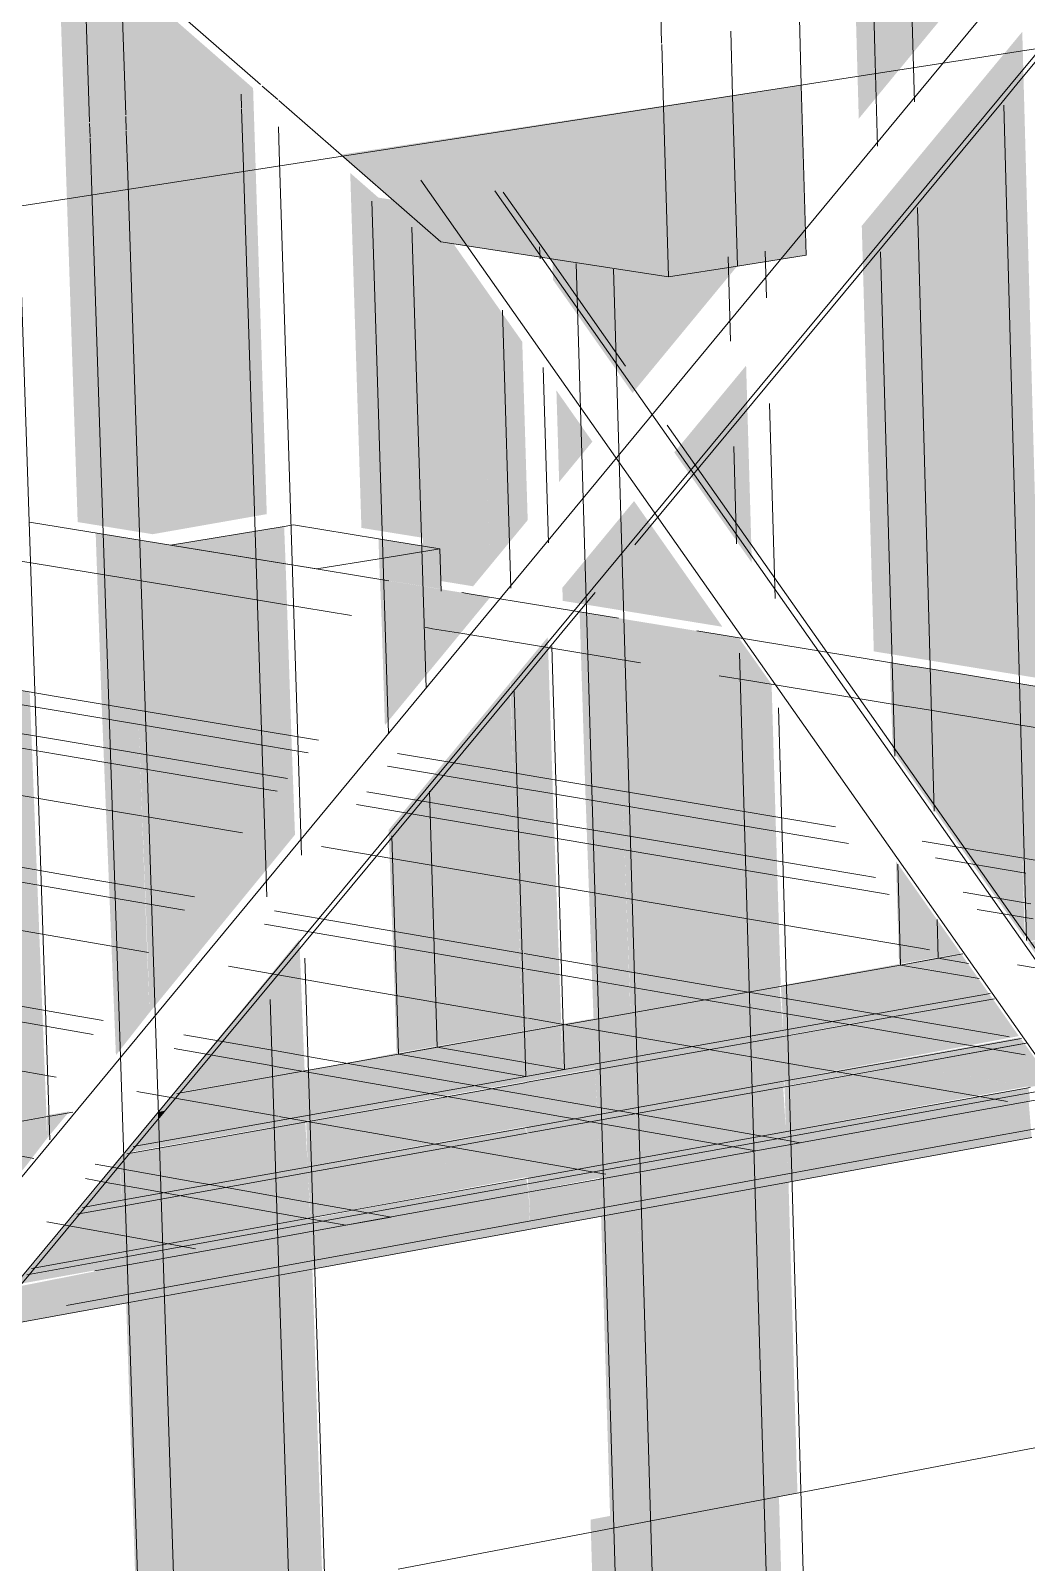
# Model space of a CAD drawing. Header units: inches. Extents: x -8026 to -8021, y -2777 to 2751.
# Drawn here: x -8023.25276 to -8023.22162, y -862.93066 to -862.88276 of the extents above; entities that cross this region are included whole.
import ezdxf

# ---------------------------------------------------------------- set-up
doc = ezdxf.new("R2010")
doc.units = ezdxf.units.IN
doc.header["$MEASUREMENT"] = 0
for name, color, linetype, lineweight in [('A-GLAZ-CWMG', 51, 'Continuous', 9), ('I-WALL', 2, 'Continuous', 13), ('S-BEAM', 12, 'Continuous', 9), ('S-COLS', 52, 'Continuous', 9)]:
    doc.layers.add(name, color=color, linetype=linetype, lineweight=lineweight)
for name, color, linetype, lineweight, transparency in [('A-GLAZ-CWMG-1', 13, 'Continuous', 9, 0.4), ('A-GLAZ-CWMG-2', 25, 'Continuous', 9, 0.4), ('I-WALL-1', 2, 'Continuous', 13, 0.4)]:
    doc.layers.add(name, color=color, linetype=linetype, lineweight=lineweight, transparency=transparency)

msp = doc.modelspace()

# ---------------------------------------------------------------- hatches: boundary and pattern name
at = {"layer": 'A-GLAZ-CWMG-1'}
h = msp.add_hatch(color=256, dxfattribs=at)
h.paths.add_polyline_path([(-8023.220738, -862.91247), (-8023.220445, -862.912375), (-8023.220496, -862.911054), (-8023.221575, -862.911279), (-8023.220775, -862.912418)], flags=0)
h.paths.add_polyline_path([(-8023.22314, -862.912369), (-8023.223672, -862.911612), (-8023.225514, -862.911965), (-8023.224285, -862.912174)], flags=0)
h.paths.add_polyline_path([(-8023.219825, -862.91231), (-8023.213915, -862.911257), (-8023.213952, -862.909936), (-8023.214075, -862.909916), (-8023.219862, -862.910942), (-8023.21983, -862.912144)], flags=0)
h = msp.add_hatch(color=256, dxfattribs=at)
h.paths.add_polyline_path([(-8023.22189, -862.91415), (-8023.222689, -862.913012), (-8023.225514, -862.913528), (-8023.224386, -862.913722)], flags=0)
h.paths.add_polyline_path([(-8023.219786, -862.913824), (-8023.219821, -862.912505), (-8023.220615, -862.912645), (-8023.219941, -862.913604)], flags=0)
h.paths.add_polyline_path([(-8023.213867, -862.912828), (-8023.21019, -862.912115), (-8023.210231, -862.9108), (-8023.213903, -862.91149), (-8023.213867, -862.912813)], flags=0)
h = msp.add_hatch(color=256, dxfattribs=at)
h.paths.add_polyline_path([(-8023.236124, -862.915214), (-8023.235115, -862.915035), (-8023.235155, -862.913652), (-8023.236166, -862.913829), (-8023.236128, -862.9151)], flags=0)
h.paths.add_polyline_path([(-8023.229229, -862.913996), (-8023.222812, -862.912837), (-8023.22314, -862.912369), (-8023.225616, -862.911952), (-8023.2293, -862.912622), (-8023.229243, -862.913536)], flags=0)
h = msp.add_hatch(color=256, dxfattribs=at)
h.paths.add_polyline_path([(-8023.237338, -862.915428), (-8023.236124, -862.915214), (-8023.236183, -862.913832), (-8023.241265, -862.914742), (-8023.23923, -862.915098)], flags=0)
h.paths.add_polyline_path([(-8023.235115, -862.915035), (-8023.229229, -862.913996), (-8023.229339, -862.912606), (-8023.235155, -862.913652), (-8023.23514, -862.914211)], flags=0)
h = msp.add_hatch(color=256, dxfattribs=at)
h.paths.add_polyline_path([(-8023.237255, -862.917041), (-8023.235036, -862.916645), (-8023.235109, -862.915234), (-8023.24118, -862.916351), (-8023.237289, -862.917036)], flags=0)
h.paths.add_polyline_path([(-8023.229185, -862.915579), (-8023.221853, -862.914202), (-8023.22189, -862.91415), (-8023.225559, -862.91352), (-8023.229223, -862.914236), (-8023.229188, -862.915496)], flags=0)
for points in [[(-8023.235036, -862.916645), (-8023.229185, -862.915579), (-8023.229224, -862.914193), (-8023.235109, -862.915234), (-8023.235044, -862.916422)], [(-8023.249906, -862.919319), (-8023.244097, -862.918259), (-8023.24417, -862.916862), (-8023.249902, -862.917923), (-8023.249987, -862.918026), (-8023.249922, -862.91886)]]:
    msp.add_hatch(color=256, dxfattribs=at).paths.add_polyline_path(points, flags=0)
h = msp.add_hatch(color=256, dxfattribs=at)
h.paths.add_polyline_path([(-8023.252239, -862.917391), (-8023.251547, -862.916555), (-8023.252263, -862.91668)], flags=0)
h.paths.add_polyline_path([(-8023.244147, -862.916657), (-8023.237338, -862.915428), (-8023.241315, -862.914733), (-8023.24419, -862.91531), (-8023.244154, -862.916414)], flags=0)
h = msp.add_hatch(color=256, dxfattribs=at)
h.paths.add_polyline_path([(-8023.253423, -862.918321), (-8023.252874, -862.918224), (-8023.252239, -862.917391), (-8023.252281, -862.916683), (-8023.257399, -862.917608), (-8023.254589, -862.918112)], flags=0)
h.paths.add_polyline_path([(-8023.249659, -862.91763), (-8023.244147, -862.916657), (-8023.244191, -862.915264), (-8023.248298, -862.915992), (-8023.248901, -862.916716)], flags=0)
h = msp.add_hatch(color=256, dxfattribs=at)
h.paths.add_polyline_path([(-8023.25417, -862.91979), (-8023.253069, -862.918461), (-8023.257289, -862.919227), (-8023.254592, -862.919714)], flags=0)
h.paths.add_polyline_path([(-8023.251197, -862.919549), (-8023.249906, -862.919319), (-8023.249987, -862.918026), (-8023.250534, -862.918751)], flags=0)
h.paths.add_polyline_path([(-8023.244097, -862.918259), (-8023.237304, -862.917033), (-8023.24123, -862.916342), (-8023.24414, -862.916867), (-8023.244108, -862.917928)], flags=0)
at = {"layer": 'A-GLAZ-CWMG-2'}
h = msp.add_hatch(color=256, dxfattribs=at)
h.paths.add_polyline_path([(-8023.222397, -862.902821), (-8023.222907, -862.8842), (-8023.226766, -862.888864), (-8023.22639, -862.902172), (-8023.222556, -862.902795)], flags=0)
h.paths.add_polyline_path([(-8023.22686, -862.885515), (-8023.223971, -862.882012), (-8023.226946, -862.882466)], flags=0)
h.paths.add_polyline_path([(-8023.227433, -862.865218), (-8023.223443, -862.864666), (-8023.223522, -862.861789), (-8023.227528, -862.861878), (-8023.227489, -862.863235)], flags=0)
h.paths.add_polyline_path([(-8023.227554, -862.86096), (-8023.223549, -862.860811), (-8023.223715, -862.854755), (-8023.227714, -862.855275), (-8023.227685, -862.856312)], flags=0)
h = msp.add_hatch(color=256, dxfattribs=at)
h.paths.add_polyline_path([(-8023.221197, -862.903015), (-8023.221747, -862.882798), (-8023.222907, -862.8842), (-8023.222397, -862.902821), (-8023.221298, -862.902999)], flags=0)
h.paths.add_polyline_path([(-8023.223443, -862.864666), (-8023.222244, -862.8645), (-8023.222318, -862.861763), (-8023.223522, -862.861789), (-8023.223482, -862.863235)], flags=0)
h.paths.add_polyline_path([(-8023.223549, -862.860811), (-8023.222345, -862.860766), (-8023.222556, -862.854604), (-8023.223715, -862.854755), (-8023.223672, -862.856312)], flags=0)
h = msp.add_hatch(color=256, dxfattribs=at)
h.paths.add_polyline_path([(-8023.229114, -862.936967), (-8023.229368, -862.928206), (-8023.234096, -862.929103), (-8023.233888, -862.936058), (-8023.229175, -862.936956)], flags=0)
h.paths.add_polyline_path([(-8023.231127, -862.901402), (-8023.233887, -862.897471), (-8023.235005, -862.898821), (-8023.234946, -862.900782), (-8023.233464, -862.901023)], flags=0)
h.paths.add_polyline_path([(-8023.230204, -862.899401), (-8023.230383, -862.893235), (-8023.232629, -862.89595), (-8023.231459, -862.897615)], flags=0)
h.paths.add_polyline_path([(-8023.233935, -862.894092), (-8023.23048, -862.889903), (-8023.230522, -862.888432), (-8023.234683, -862.889085), (-8023.2353, -862.888991), (-8023.235201, -862.892292)], flags=0)
h.paths.add_polyline_path([(-8023.235978, -862.8664), (-8023.231181, -862.865736), (-8023.23129, -862.861961), (-8023.236108, -862.862067), (-8023.236016, -862.865118)], flags=0)
h.paths.add_polyline_path([(-8023.236131, -862.861278), (-8023.231315, -862.861099), (-8023.23147, -862.855764), (-8023.236278, -862.85639)], flags=0)
h = msp.add_hatch(color=256, dxfattribs=at)
h.paths.add_polyline_path([(-8023.233888, -862.936058), (-8023.234096, -862.929103), (-8023.235249, -862.929322), (-8023.235052, -862.935837), (-8023.234723, -862.935899)], flags=0)
h.paths.add_polyline_path([(-8023.234946, -862.900782), (-8023.235005, -862.898821), (-8023.23613, -862.900181), (-8023.236117, -862.900592)], flags=0)
h.paths.add_polyline_path([(-8023.23623, -862.896874), (-8023.235191, -862.895614), (-8023.236316, -862.894011), (-8023.236266, -862.895663)], flags=0)
h.paths.add_polyline_path([(-8023.235201, -862.892292), (-8023.2353, -862.888991), (-8023.236474, -862.888811), (-8023.236421, -862.890556), (-8023.235892, -862.891308)], flags=0)
h.paths.add_polyline_path([(-8023.237147, -862.866561), (-8023.235978, -862.8664), (-8023.236108, -862.862067), (-8023.237282, -862.862093), (-8023.23719, -862.865118)], flags=0)
h.paths.add_polyline_path([(-8023.237305, -862.861321), (-8023.236131, -862.861278), (-8023.236278, -862.85639), (-8023.23745, -862.856542)], flags=0)
h = msp.add_hatch(color=256, dxfattribs=at)
h.paths.add_polyline_path([(-8023.238921, -862.900136), (-8023.238398, -862.899503), (-8023.23867, -862.890659), (-8023.240388, -862.888212), (-8023.241882, -862.887983), (-8023.242764, -862.887212), (-8023.242414, -862.898311), (-8023.240495, -862.89862), (-8023.240456, -862.899887)], flags=0)
h.paths.add_polyline_path([(-8023.239479, -862.864301), (-8023.239545, -862.862144), (-8023.240854, -862.862172), (-8023.239692, -862.863972)], flags=0)
h.paths.add_polyline_path([(-8023.241308, -862.86147), (-8023.239568, -862.861405), (-8023.239708, -862.856836), (-8023.243706, -862.857356), (-8023.243692, -862.857777), (-8023.243211, -862.858522)], flags=0)
h = msp.add_hatch(color=256, dxfattribs=at)
h.paths.add_polyline_path([(-8023.238398, -862.899503), (-8023.237214, -862.898068), (-8023.237384, -862.89249), (-8023.23867, -862.890659), (-8023.238409, -862.89914)], flags=0)
h.paths.add_polyline_path([(-8023.237489, -862.889036), (-8023.237501, -862.888654), (-8023.237789, -862.888609), (-8023.237696, -862.888741)], flags=0)
h.paths.add_polyline_path([(-8023.238181, -862.866311), (-8023.23831, -862.862116), (-8023.239545, -862.862144), (-8023.239479, -862.864301), (-8023.23831, -862.866111)], flags=0)
h.paths.add_polyline_path([(-8023.239568, -862.861405), (-8023.238332, -862.861359), (-8023.238475, -862.856675), (-8023.239708, -862.856836), (-8023.239692, -862.857374)], flags=0)
for points in [[(-8023.251684, -862.886239), (-8023.25055, -862.886066), (-8023.250743, -862.880244), (-8023.251918, -862.879218), (-8023.251729, -862.884895)], [(-8023.25055, -862.886066), (-8023.245777, -862.885338), (-8023.245802, -862.88456), (-8023.250743, -862.880244), (-8023.250596, -862.88468)], [(-8023.239927, -862.900224), (-8023.239966, -862.898962), (-8023.241881, -862.898652), (-8023.241837, -862.899915), (-8023.240365, -862.900153)], [(-8023.23644, -862.906175), (-8023.236587, -862.901727), (-8023.237755, -862.90314), (-8023.237669, -862.905969), (-8023.236544, -862.906157)], [(-8023.221747, -862.908632), (-8023.221904, -862.903167), (-8023.225886, -862.902517), (-8023.2258, -862.905279), (-8023.223669, -862.908311), (-8023.222055, -862.908581)], [(-8023.253509, -862.916899), (-8023.252263, -862.91668), (-8023.252788, -862.90344), (-8023.254054, -862.903228), (-8023.253529, -862.916332)], [(-8023.220552, -862.908832), (-8023.220707, -862.903362), (-8023.221904, -862.903167), (-8023.221747, -862.908632), (-8023.220592, -862.908826)], [(-8023.250092, -862.914799), (-8023.249042, -862.913465), (-8023.249399, -862.904007), (-8023.250538, -862.903816), (-8023.250094, -862.914746)], [(-8023.241315, -862.914733), (-8023.23738, -862.914042), (-8023.237669, -862.905969), (-8023.239806, -862.905612), (-8023.241564, -862.907756), (-8023.24137, -862.912922)], [(-8023.23738, -862.914042), (-8023.236165, -862.913824), (-8023.23644, -862.906175), (-8023.237669, -862.905969), (-8023.237392, -862.913612)], [(-8023.235155, -862.913652), (-8023.234002, -862.91345), (-8023.234251, -862.906541), (-8023.235418, -862.906346), (-8023.235158, -862.913557)], [(-8023.234002, -862.91345), (-8023.229301, -862.9126), (-8023.229463, -862.907342), (-8023.234251, -862.906541), (-8023.234025, -862.912663)], [(-8023.221597, -862.911247), (-8023.22048, -862.911051), (-8023.220595, -862.908825), (-8023.221747, -862.908632), (-8023.221626, -862.911207)], [(-8023.235109, -862.915234), (-8023.229224, -862.914193), (-8023.229229, -862.913996), (-8023.235115, -862.915035), (-8023.235113, -862.915101)], [(-8023.235029, -862.916833), (-8023.22918, -862.915766), (-8023.229224, -862.915586), (-8023.235036, -862.916645)], [(-8023.234986, -862.918236), (-8023.22914, -862.917163), (-8023.229224, -862.915774), (-8023.235029, -862.916833), (-8023.234992, -862.91803)], [(-8023.249856, -862.917867), (-8023.24414, -862.916857), (-8023.244147, -862.916657), (-8023.249659, -862.91763), (-8023.249812, -862.917815)], [(-8023.249844, -862.918095), (-8023.248758, -862.916787), (-8023.248765, -862.916574), (-8023.24985, -862.917885)], [(-8023.248758, -862.916787), (-8023.24855, -862.916536), (-8023.248765, -862.916574)], [(-8023.234974, -862.918668), (-8023.229097, -862.91761), (-8023.22914, -862.917163), (-8023.234986, -862.918236), (-8023.234975, -862.918635)], [(-8023.234919, -862.919836), (-8023.229058, -862.918765), (-8023.229097, -862.91761), (-8023.23496, -862.918675), (-8023.234927, -862.919578)], [(-8023.2499, -862.919509), (-8023.244091, -862.918448), (-8023.244097, -862.918259), (-8023.249906, -862.919319)], [(-8023.249855, -862.920927), (-8023.244009, -862.919879), (-8023.244091, -862.918448), (-8023.2499, -862.919509), (-8023.249869, -862.920442)], [(-8023.24984, -862.921365), (-8023.243995, -862.920315), (-8023.244009, -862.919879), (-8023.249855, -862.920927)], [(-8023.249772, -862.922548), (-8023.243948, -862.921485), (-8023.243992, -862.920316), (-8023.249818, -862.921375), (-8023.249781, -862.922287)]]:
    msp.add_hatch(color=256, dxfattribs=at).paths.add_polyline_path(points, flags=0)
h = msp.add_hatch(color=256, dxfattribs=at)
h.paths.add_polyline_path([(-8023.247796, -862.93341), (-8023.247852, -862.931714), (-8023.249031, -862.931938), (-8023.248943, -862.933192), (-8023.248743, -862.93323)], flags=0)
h.paths.add_polyline_path([(-8023.248943, -862.898508), (-8023.245374, -862.89788), (-8023.245777, -862.885338), (-8023.25055, -862.886066), (-8023.250145, -862.898313), (-8023.249227, -862.898462)], flags=0)
h = msp.add_hatch(color=256, dxfattribs=at)
h.paths.add_polyline_path([(-8023.24899, -862.933183), (-8023.249031, -862.931938), (-8023.250153, -862.932151), (-8023.250126, -862.932967)], flags=0)
h.paths.add_polyline_path([(-8023.250145, -862.898313), (-8023.25055, -862.886066), (-8023.251684, -862.886239), (-8023.251288, -862.898128), (-8023.250523, -862.898252)], flags=0)
h = msp.add_hatch(color=256, dxfattribs=at)
h.paths.add_polyline_path([(-8023.235383, -862.900669), (-8023.234262, -862.899318), (-8023.234268, -862.899101), (-8023.235389, -862.900452)], flags=0)
h.paths.add_polyline_path([(-8023.234443, -862.893181), (-8023.234455, -862.892823), (-8023.23567, -862.891096), (-8023.235658, -862.891454), (-8023.235383, -862.891845)], flags=0)
h = msp.add_hatch(color=256, dxfattribs=at)
h.paths.add_polyline_path([(-8023.234262, -862.899318), (-8023.234052, -862.899065), (-8023.234268, -862.899101)], flags=0)
h.paths.add_polyline_path([(-8023.234443, -862.893181), (-8023.234227, -862.893147), (-8023.234455, -862.892823)], flags=0)
h = msp.add_hatch(color=256, dxfattribs=at)
h.paths.add_polyline_path([(-8023.249446, -862.932432), (-8023.248331, -862.932219), (-8023.248654, -862.922344), (-8023.249772, -862.922548), (-8023.249497, -862.930882)], flags=0)
h.paths.add_polyline_path([(-8023.249399, -862.904007), (-8023.249584, -862.898654), (-8023.250725, -862.898468), (-8023.250538, -862.903816)], flags=0)
h = msp.add_hatch(color=256, dxfattribs=at)
h.paths.add_polyline_path([(-8023.243675, -862.934307), (-8023.243772, -862.931266), (-8023.247309, -862.931935), (-8023.247254, -862.933625), (-8023.246093, -862.933846)], flags=0)
h.paths.add_polyline_path([(-8023.244785, -862.899437), (-8023.244831, -862.898268), (-8023.248386, -862.89885), (-8023.246081, -862.899226)], flags=0)
h = msp.add_hatch(color=256, dxfattribs=at)
h.paths.add_polyline_path([(-8023.248331, -862.932219), (-8023.243635, -862.931324), (-8023.243948, -862.921485), (-8023.248654, -862.922344), (-8023.248375, -862.930881)], flags=0)
h.paths.add_polyline_path([(-8023.244604, -862.904809), (-8023.244785, -862.899437), (-8023.249584, -862.898654), (-8023.249399, -862.904007), (-8023.245068, -862.904731)], flags=0)
h = msp.add_hatch(color=256, dxfattribs=at)
h.paths.add_polyline_path([(-8023.237669, -862.905969), (-8023.237769, -862.903156), (-8023.239806, -862.905612)], flags=0)
h.paths.add_polyline_path([(-8023.24168, -862.904481), (-8023.238386, -862.90048), (-8023.241832, -862.899918), (-8023.241782, -862.901201)], flags=0)
h = msp.add_hatch(color=256, dxfattribs=at)
h.paths.add_polyline_path([(-8023.234626, -862.929607), (-8023.233481, -862.929389), (-8023.23377, -862.919626), (-8023.234919, -862.919836), (-8023.23473, -862.926156)], flags=0)
h.paths.add_polyline_path([(-8023.234251, -862.906541), (-8023.234421, -862.901126), (-8023.23559, -862.900936), (-8023.235418, -862.906346)], flags=0)
h = msp.add_hatch(color=256, dxfattribs=at)
h.paths.add_polyline_path([(-8023.233481, -862.929389), (-8023.228778, -862.928492), (-8023.229058, -862.918765), (-8023.23377, -862.919626), (-8023.233583, -862.925941)], flags=0)
h.paths.add_polyline_path([(-8023.229463, -862.907342), (-8023.229586, -862.903201), (-8023.230612, -862.901747), (-8023.234421, -862.901126), (-8023.234251, -862.906541), (-8023.233132, -862.906728)], flags=0)
h = msp.add_hatch(color=256, dxfattribs=at)
h.paths.add_polyline_path([(-8023.248291, -862.915984), (-8023.244191, -862.915264), (-8023.244355, -862.911179), (-8023.248098, -862.915751)], flags=0)
h.paths.add_polyline_path([(-8023.249042, -862.913465), (-8023.244492, -862.907906), (-8023.244604, -862.904809), (-8023.249399, -862.904007), (-8023.249102, -862.911582)], flags=0)
h = msp.add_hatch(color=256, dxfattribs=at)
h.paths.add_polyline_path([(-8023.225602, -862.91195), (-8023.223672, -862.911612), (-8023.225701, -862.90873), (-8023.225618, -862.911337)], flags=0)
h.paths.add_polyline_path([(-8023.221666, -862.911149), (-8023.221747, -862.908632), (-8023.223669, -862.908311), (-8023.221854, -862.910882)], flags=0)
h = msp.add_hatch(color=256, dxfattribs=at)
h.paths.add_polyline_path([(-8023.221512, -862.915795), (-8023.220806, -862.915668), (-8023.221679, -862.914428), (-8023.225484, -862.915108), (-8023.221555, -862.915787)], flags=0)
h.paths.add_polyline_path([(-8023.213828, -862.914392), (-8023.209825, -862.913675), (-8023.210549, -862.912913), (-8023.210222, -862.912364), (-8023.213862, -862.913013), (-8023.213833, -862.914208)], flags=0)
h = msp.add_hatch(color=256, dxfattribs=at)
h.paths.add_polyline_path([(-8023.237332, -862.915627), (-8023.23511, -862.915214), (-8023.235115, -862.915035), (-8023.237338, -862.915428), (-8023.237336, -862.91549)], flags=0)
h.paths.add_polyline_path([(-8023.229224, -862.914193), (-8023.222689, -862.913012), (-8023.222812, -862.912837), (-8023.229229, -862.913996)], flags=0)
h = msp.add_hatch(color=256, dxfattribs=at)
h.paths.add_polyline_path([(-8023.23725, -862.91723), (-8023.235029, -862.916833), (-8023.235036, -862.916645), (-8023.237255, -862.917041)], flags=0)
h.paths.add_polyline_path([(-8023.22918, -862.915766), (-8023.221679, -862.914428), (-8023.221823, -862.914245), (-8023.229185, -862.915579)], flags=0)
h = msp.add_hatch(color=256, dxfattribs=at)
h.paths.add_polyline_path([(-8023.237208, -862.918634), (-8023.234986, -862.918236), (-8023.235029, -862.916833), (-8023.241182, -862.91793), (-8023.237257, -862.918625)], flags=0)
h.paths.add_polyline_path([(-8023.22914, -862.917163), (-8023.221598, -862.91578), (-8023.225484, -862.915108), (-8023.229179, -862.915789), (-8023.229143, -862.917055)], flags=0)
h = msp.add_hatch(color=256, dxfattribs=at)
h.paths.add_polyline_path([(-8023.253416, -862.918523), (-8023.253014, -862.918395), (-8023.252874, -862.918224), (-8023.253423, -862.918321)], flags=0)
h.paths.add_polyline_path([(-8023.24414, -862.916857), (-8023.237332, -862.915627), (-8023.237338, -862.915428), (-8023.244147, -862.916657)], flags=0)
h = msp.add_hatch(color=256, dxfattribs=at)
h.paths.add_polyline_path([(-8023.237195, -862.919067), (-8023.234975, -862.918635), (-8023.234986, -862.918236), (-8023.237208, -862.918634)], flags=0)
h.paths.add_polyline_path([(-8023.229097, -862.91761), (-8023.2215, -862.916223), (-8023.221555, -862.915803), (-8023.22914, -862.917163), (-8023.229102, -862.917463)], flags=0)
h = msp.add_hatch(color=256, dxfattribs=at)
h.paths.add_polyline_path([(-8023.237133, -862.92024), (-8023.234919, -862.919836), (-8023.23496, -862.918675), (-8023.237175, -862.919078), (-8023.237141, -862.919982)], flags=0)
h.paths.add_polyline_path([(-8023.229058, -862.918765), (-8023.221454, -862.917377), (-8023.221546, -862.916238), (-8023.229097, -862.91761), (-8023.229061, -862.918642)], flags=0)
h = msp.add_hatch(color=256, dxfattribs=at)
h.paths.add_polyline_path([(-8023.251383, -862.919773), (-8023.2499, -862.919509), (-8023.249906, -862.919319), (-8023.251197, -862.919549), (-8023.251335, -862.919716)], flags=0)
h.paths.add_polyline_path([(-8023.244091, -862.918448), (-8023.23725, -862.91723), (-8023.237304, -862.91705), (-8023.244097, -862.918259)], flags=0)
h = msp.add_hatch(color=256, dxfattribs=at)
h.paths.add_polyline_path([(-8023.252778, -862.921452), (-8023.249855, -862.920927), (-8023.2499, -862.919509), (-8023.251383, -862.919773), (-8023.251832, -862.920311)], flags=0)
h.paths.add_polyline_path([(-8023.255322, -862.921183), (-8023.254666, -862.920357), (-8023.25729, -862.920825), (-8023.255515, -862.921148)], flags=0)
h.paths.add_polyline_path([(-8023.244009, -862.919879), (-8023.237291, -862.918619), (-8023.241182, -862.91793), (-8023.244091, -862.918448), (-8023.244028, -862.919407)], flags=0)
h = msp.add_hatch(color=256, dxfattribs=at)
h.paths.add_polyline_path([(-8023.253208, -862.92197), (-8023.24984, -862.921365), (-8023.249855, -862.920927), (-8023.252778, -862.921452), (-8023.252987, -862.921704)], flags=0)
h.paths.add_polyline_path([(-8023.243995, -862.920315), (-8023.237195, -862.919067), (-8023.237257, -862.918643), (-8023.244008, -862.91992), (-8023.244007, -862.919942)], flags=0)
h = msp.add_hatch(color=256, dxfattribs=at)
h.paths.add_polyline_path([(-8023.253221, -862.923178), (-8023.249772, -862.922548), (-8023.249818, -862.921375), (-8023.253227, -862.922049), (-8023.253264, -862.922093), (-8023.25323, -862.922916)], flags=0)
h.paths.add_polyline_path([(-8023.243948, -862.921485), (-8023.237133, -862.92024), (-8023.237188, -862.91908), (-8023.243992, -862.920316), (-8023.243956, -862.921225)], flags=0)
at = {"layer": 'I-WALL-1'}
h = msp.add_hatch(color=256, dxfattribs=at)
h.paths.add_polyline_path([(-8022.766594, -863.053446), (-8022.763704, -863.052078), (-8022.780835, -863.048553), (-8022.78223, -863.049191), (-8022.783807, -863.048865), (-8022.783744, -863.047954), (-8022.871812, -863.029832), (-8022.87237, -863.030047), (-8022.872439, -863.031545), (-8022.776359, -863.051425)], flags=0)
h.paths.add_polyline_path([(-8022.993584, -863.021321), (-8022.985098, -863.018516), (-8022.985136, -863.018243), (-8022.993153, -863.016531), (-8022.994008, -863.016809), (-8022.994035, -863.018181), (-8022.994139, -863.018215), (-8022.994181, -863.020313), (-8022.993566, -863.020446), (-8022.993577, -863.020972)], flags=0)
h.paths.add_polyline_path([(-8023.008798, -863.020901), (-8023.007468, -863.020469), (-8023.008785, -863.020181), (-8023.008793, -863.020653)], flags=0)
h.paths.add_polyline_path([(-8023.232811, -862.890465), (-8023.228505, -862.889781), (-8023.228657, -862.884456), (-8023.243056, -862.88664), (-8023.239933, -862.889366), (-8023.233118, -862.890418)], flags=0)
h.paths.add_polyline_path([(-8023.231801, -862.882219), (-8023.228738, -862.881591), (-8023.228796, -862.879553), (-8023.241975, -862.859156), (-8023.270366, -862.862797), (-8023.260241, -862.871637), (-8023.241521, -862.869094), (-8023.233783, -862.881104), (-8023.233112, -862.880203), (-8023.233113, -862.882184), (-8023.231801, -862.881908)], flags=0)
h.paths.add_polyline_path([(-8023.16736, -862.880056), (-8023.1635, -862.879442), (-8023.163576, -862.87439), (-8023.177533, -862.876507), (-8023.174454, -862.87907), (-8023.167518, -862.880034)], flags=0)
h.paths.add_polyline_path([(-8023.167515, -862.872821), (-8023.16641, -862.871228), (-8023.165578, -862.871911), (-8023.165573, -862.870316), (-8023.163646, -862.870312), (-8023.163646, -862.869737), (-8023.176509, -862.850476), (-8023.204492, -862.85407), (-8023.194491, -862.862393), (-8023.175767, -862.859845), (-8023.175768, -862.860697), (-8023.173971, -862.860634), (-8023.172862, -862.862297), (-8023.174932, -862.862338), (-8023.171926, -862.864811), (-8023.17421, -862.864806), (-8023.170296, -862.868029), (-8023.168197, -862.871181), (-8023.167829, -862.870717), (-8023.167515, -862.870658)], flags=0)
h.paths.add_polyline_path([(-8023.108526, -862.870699), (-8023.105046, -862.870145), (-8023.105061, -862.865339), (-8023.11859, -862.867392), (-8023.115561, -862.86981), (-8023.108563, -862.870694)], flags=0)
h.paths.add_polyline_path([(-8023.108562, -862.863553), (-8023.107101, -862.861563), (-8023.105073, -862.861558), (-8023.105075, -862.860913), (-8023.117618, -862.842668), (-8023.14513, -862.846205), (-8023.13528, -862.854069), (-8023.115559, -862.851381), (-8023.11556, -862.854281), (-8023.111436, -862.857535), (-8023.112951, -862.857839), (-8023.111716, -862.857842), (-8023.112833, -862.858064), (-8023.108562, -862.861439)], flags=0)
h.paths.add_polyline_path([(-8023.055356, -862.862242), (-8023.052202, -862.861741), (-8023.052167, -862.857157), (-8023.065283, -862.859148), (-8023.062309, -862.861437)], flags=0)
h.paths.add_polyline_path([(-8023.055294, -862.855989), (-8023.053732, -862.855927), (-8023.053712, -862.853949), (-8023.052143, -862.853945), (-8023.052135, -862.852937), (-8023.064357, -862.835607), (-8023.091361, -862.839082), (-8023.081677, -862.846533), (-8023.062311, -862.84389), (-8023.062311, -862.846638), (-8023.058238, -862.849738), (-8023.059746, -862.850021), (-8023.055294, -862.853413), (-8023.055294, -862.855227)], flags=0)
h.paths.add_polyline_path([(-8023.007067, -862.854562), (-8023.004196, -862.854106), (-8023.00412, -862.849726), (-8023.016841, -862.851657), (-8023.013925, -862.853829), (-8023.007212, -862.854547)], flags=0)
h.paths.add_polyline_path([(-8023.005524, -862.848178), (-8023.005486, -862.846123), (-8023.004057, -862.846119), (-8023.00405, -862.845693), (-8023.015957, -862.82919), (-8023.042429, -862.832599), (-8023.032923, -862.839679), (-8023.013485, -862.837023), (-8023.011056, -862.840395), (-8023.012984, -862.840391), (-8023.012252, -862.840931), (-8023.01362, -862.841187), (-8023.006926, -862.846126), (-8023.006925, -862.847701), (-8023.006294, -862.846915)], flags=0)
h.paths.add_polyline_path([(-8022.963018, -862.847557), (-8022.960393, -862.847139), (-8022.960283, -862.842945), (-8022.972626, -862.84482), (-8022.96977, -862.846886), (-8022.964944, -862.847365)], flags=0)
h.paths.add_polyline_path([(-8022.922674, -862.84114), (-8022.920265, -862.840757), (-8022.920127, -862.836734), (-8022.932109, -862.838554), (-8022.929226, -862.840533), (-8022.924449, -862.840976)], flags=0)
h.paths.add_polyline_path([(-8022.962847, -862.840906), (-8022.962332, -862.840288), (-8022.960213, -862.840282), (-8022.960182, -862.839084), (-8022.971781, -862.823333), (-8022.99771, -862.826674), (-8022.988388, -862.833417), (-8022.969775, -862.830872), (-8022.969774, -862.834489), (-8022.962811, -862.83948), (-8022.96357, -862.840288), (-8022.962832, -862.840289)], flags=0)
h.paths.add_polyline_path([(-8022.885585, -862.835242), (-8022.883367, -862.834889), (-8022.883205, -862.831023), (-8022.894844, -862.832792), (-8022.892108, -862.834675)], flags=0)
h.paths.add_polyline_path([(-8022.921203, -862.834779), (-8022.921203, -862.834606), (-8022.920054, -862.834603), (-8022.92, -862.83303), (-8022.9313, -862.817966), (-8022.956682, -862.821239), (-8022.947547, -862.827676), (-8022.929723, -862.825237), (-8022.926524, -862.829508), (-8022.929318, -862.827558), (-8022.929318, -862.828571), (-8022.922412, -862.833394), (-8022.922455, -862.834667), (-8022.922553, -862.834782), (-8022.921257, -862.834779)], flags=0)
h.paths.add_polyline_path([(-8022.851375, -862.829801), (-8022.849324, -862.829474), (-8022.849144, -862.825754), (-8022.860455, -862.827474), (-8022.857778, -862.829277), (-8022.856296, -862.829398)], flags=0)
h.paths.add_polyline_path([(-8022.885277, -862.829276), (-8022.885277, -862.82922), (-8022.88313, -862.829214), (-8022.883057, -862.827465), (-8022.894067, -862.813029), (-8022.918906, -862.816234), (-8022.909958, -862.822391), (-8022.892412, -862.819988), (-8022.88659, -862.827633), (-8022.88552, -862.827634), (-8022.885278, -862.827799), (-8022.885326, -862.828944), (-8022.885569, -862.829219), (-8022.885339, -862.829276)], flags=0)
h.paths.add_polyline_path([(-8022.819719, -862.824766), (-8022.817818, -862.824464), (-8022.817622, -862.820879), (-8022.828621, -862.822551), (-8022.826002, -862.82428), (-8022.824661, -862.824384)], flags=0)
h.paths.add_polyline_path([(-8022.850001, -862.824227), (-8022.849069, -862.824224), (-8022.848977, -862.82233), (-8022.859708, -862.808474), (-8022.884006, -862.811614), (-8022.875249, -862.817511), (-8022.857991, -862.815147), (-8022.851692, -862.823291), (-8022.85103, -862.822639), (-8022.851106, -862.82423), (-8022.850087, -862.824227)], flags=0)
h.paths.add_polyline_path([(-8022.790342, -862.820094), (-8022.788576, -862.819813), (-8022.788366, -862.816353), (-8022.799068, -862.817981), (-8022.796505, -862.819642)], flags=0)
h.paths.add_polyline_path([(-8022.81884, -862.819596), (-8022.817533, -862.819254), (-8022.817441, -862.817579), (-8022.827902, -862.804257), (-8022.851679, -862.807327), (-8022.8431, -862.812992), (-8022.826137, -862.810666), (-8022.819996, -862.818495), (-8022.819395, -862.817916), (-8022.819349, -862.817975), (-8022.819437, -862.819598), (-8022.819341, -862.819598)], flags=0)
h.paths.add_polyline_path([(-8022.763006, -862.815746), (-8022.76136, -862.815484), (-8022.761139, -862.812142), (-8022.771551, -862.813732), (-8022.769052, -862.815326), (-8022.766914, -862.815474)], flags=0)
h.paths.add_polyline_path([(-8022.789992, -862.814293), (-8022.789547, -862.813823), (-8022.788212, -862.813819), (-8022.788172, -862.813169), (-8022.798375, -862.800342), (-8022.821638, -862.803347), (-8022.813238, -862.808793), (-8022.796572, -862.806508), (-8022.79076, -862.813823), (-8022.789963, -862.813824)], flags=0)
h.paths.add_polyline_path([(-8022.737506, -862.811691), (-8022.735969, -862.811446), (-8022.735739, -862.808213), (-8022.745889, -862.809757), (-8022.743435, -862.811298), (-8022.742101, -862.811386)], flags=0)
h.paths.add_polyline_path([(-8022.762678, -862.810764), (-8022.76101, -862.81019), (-8022.760936, -862.809066), (-8022.77089, -862.796698), (-8022.793652, -862.799639), (-8022.785427, -862.804884), (-8022.769059, -862.802638), (-8022.763218, -862.809904), (-8022.762693, -862.809417), (-8022.762597, -862.809537), (-8022.762634, -862.8101)], flags=0)
h.paths.add_polyline_path([(-8022.713663, -862.807899), (-8022.712225, -862.80767), (-8022.711987, -862.804539), (-8022.72188, -862.806044), (-8022.719478, -862.807531)], flags=0)
h.paths.add_polyline_path([(-8022.737063, -862.807499), (-8022.736448, -862.807497), (-8022.736295, -862.805977), (-8022.735575, -862.805905), (-8022.735527, -862.805238), (-8022.745243, -862.793298), (-8022.767518, -862.796177), (-8022.759464, -862.801233), (-8022.743392, -862.799027), (-8022.73769, -862.806042), (-8022.73778, -862.806123), (-8022.737107, -862.806058), (-8022.737065, -862.80614)], flags=0)
h.paths.add_polyline_path([(-8022.713318, -862.803327), (-8022.711886, -862.803209), (-8022.711768, -862.801659), (-8022.721254, -862.790117), (-8022.743057, -862.792936), (-8022.73517, -862.797818), (-8022.719389, -862.795651), (-8022.713823, -862.80243), (-8022.71399, -862.802581), (-8022.713259, -862.802552)], flags=0)

# ---------------------------------------------------------------- linework, layer by layer
at = {"layer": 'A-GLAZ-CWMG'}
for p, q in [((-8023.251085, -862.880463), (-8023.250915, -862.885616)), ((-8023.226416, -862.881151), (-8023.226354, -862.883368)), ((-8023.225166, -862.883186), (-8023.225229, -862.880926)), ((-8023.249786, -862.88539), (-8023.249914, -862.881488)), ((-8023.225116, -862.884987), (-8023.225166, -862.883186)), ((-8023.226354, -862.883368), (-8023.22627, -862.886375)), ((-8023.246175, -862.88475), (-8023.246162, -862.885173)), ((-8023.246161, -862.885206), (-8023.246112, -862.886715)), ((-8023.222328, -862.885092), (-8023.221619, -862.911208)), ((-8023.250913, -862.885668), (-8023.250899, -862.886083)), ((-8023.24977, -862.885872), (-8023.249784, -862.885444)), ((-8023.250898, -862.886113), (-8023.250854, -862.887449)), ((-8023.249724, -862.88728), (-8023.249769, -862.885902)), ((-8023.245006, -862.885772), (-8023.244982, -862.886545)), ((-8023.244982, -862.886545), (-8023.244283, -862.908548)), ((-8023.246112, -862.886715), (-8023.245372, -862.909848)), ((-8023.253163, -862.887512), (-8023.252162, -862.917442)), ((-8023.250854, -862.887449), (-8023.249836, -862.918306)), ((-8023.248205, -862.933651), (-8023.249724, -862.88728)), ((-8023.242084, -862.888089), (-8023.241565, -862.904733)), ((-8023.224502, -862.907171), (-8023.225025, -862.888292)), ((-8023.240388, -862.903325), (-8023.240835, -862.888902)), ((-8023.236841, -862.889519), (-8023.236829, -862.889895)), ((-8023.230944, -862.889832), (-8023.230868, -862.892468)), ((-8023.229785, -862.889653), (-8023.229743, -862.891113)), ((-8023.226177, -862.889674), (-8023.225737, -862.905446)), ((-8023.235701, -862.890038), (-8023.234317, -862.936303)), ((-8023.233158, -862.936525), (-8023.234531, -862.890219)), ((-8023.238004, -862.891498), (-8023.23774, -862.900193)), ((-8023.236727, -862.893297), (-8023.236562, -862.89878)), ((-8023.229649, -862.894419), (-8023.229474, -862.900523)), ((-8023.230772, -862.895766), (-8023.230684, -862.898808)), ((-8023.236464, -862.90202), (-8023.236066, -862.915246)), ((-8023.230586, -862.902228), (-8023.229575, -862.937166)), ((-8023.237642, -862.903426), (-8023.237276, -862.915462)), ((-8023.229375, -862.903942), (-8023.228416, -862.937387)), ((-8023.240041, -862.914553), (-8023.240289, -862.906542)), ((-8023.241464, -862.907943), (-8023.241251, -862.914768)), ((-8023.225642, -862.90883), (-8023.225554, -862.91198)), ((-8023.224374, -862.91177), (-8023.224408, -862.910553)), ((-8023.24418, -862.911763), (-8023.243458, -862.934516)), ((-8023.225554, -862.91198), (-8023.229205, -862.912628)), ((-8023.223608, -862.911634), (-8023.225554, -862.91198)), ((-8023.225554, -862.91198), (-8023.224374, -862.91177)), ((-8023.223096, -862.912399), (-8023.225554, -862.91198)), ((-8023.224374, -862.91177), (-8023.223425, -862.911932)), ((-8023.229205, -862.912628), (-8023.235063, -862.913669)), ((-8023.229141, -862.914008), (-8023.222748, -862.912866)), ((-8023.245269, -862.913056), (-8023.244589, -862.9343)), ((-8023.222618, -862.913032), (-8023.22551, -862.91355)), ((-8023.22551, -862.91355), (-8023.222618, -862.913032)), ((-8023.23609, -862.913851), (-8023.241251, -862.914768)), ((-8023.235063, -862.913669), (-8023.236073, -862.913848)), ((-8023.22551, -862.91355), (-8023.22916, -862.914203)), ((-8023.22916, -862.914203), (-8023.22551, -862.91355)), ((-8023.235035, -862.915062), (-8023.229141, -862.914008)), ((-8023.22916, -862.914203), (-8023.235016, -862.91525)), ((-8023.235016, -862.91525), (-8023.22916, -862.914203)), ((-8023.229096, -862.915592), (-8023.221772, -862.914274)), ((-8023.229096, -862.915592), (-8023.221772, -862.914274)), ((-8023.225466, -862.915119), (-8023.221628, -862.914427)), ((-8023.225466, -862.915119), (-8023.221632, -862.914428)), ((-8023.241251, -862.914768), (-8023.244123, -862.915278)), ((-8023.241251, -862.914768), (-8023.240041, -862.914553)), ((-8023.237276, -862.915462), (-8023.241251, -862.914768)), ((-8023.240041, -862.914553), (-8023.237295, -862.915032)), ((-8023.244123, -862.915278), (-8023.248189, -862.916)), ((-8023.237276, -862.915462), (-8023.235035, -862.915062)), ((-8023.236066, -862.915246), (-8023.237276, -862.915462)), ((-8023.237267, -862.915037), (-8023.236066, -862.915246)), ((-8023.235016, -862.91525), (-8023.237233, -862.915647)), ((-8023.237233, -862.915647), (-8023.235016, -862.91525)), ((-8023.229115, -862.915776), (-8023.225466, -862.915119)), ((-8023.229115, -862.915776), (-8023.225466, -862.915119)), ((-8023.244047, -862.916673), (-8023.237276, -862.915462)), ((-8023.237242, -862.915649), (-8023.241202, -862.916357)), ((-8023.241202, -862.916357), (-8023.237242, -862.915649)), ((-8023.234987, -862.916653), (-8023.229096, -862.915592)), ((-8023.234987, -862.916653), (-8023.229096, -862.915592)), ((-8023.234969, -862.916831), (-8023.229115, -862.915776)), ((-8023.234969, -862.916831), (-8023.229115, -862.915776)), ((-8023.229051, -862.917175), (-8023.221495, -862.915805)), ((-8023.221495, -862.915805), (-8023.229051, -862.917175)), ((-8023.220645, -862.91582), (-8023.225422, -862.916687)), ((-8023.25217, -862.916707), (-8023.257357, -862.917628)), ((-8023.251436, -862.916576), (-8023.252152, -862.916704)), ((-8023.249554, -862.917657), (-8023.244047, -862.916673)), ((-8023.241202, -862.916357), (-8023.244072, -862.91687)), ((-8023.244072, -862.91687), (-8023.241202, -862.916357)), ((-8023.237228, -862.917056), (-8023.234987, -862.916653)), ((-8023.237228, -862.917056), (-8023.234987, -862.916653)), ((-8023.237194, -862.917232), (-8023.234969, -862.916831)), ((-8023.237194, -862.917232), (-8023.234969, -862.916831)), ((-8023.225422, -862.916687), (-8023.22907, -862.917348)), ((-8023.244072, -862.91687), (-8023.249747, -862.917885)), ((-8023.249747, -862.917885), (-8023.244072, -862.91687)), ((-8023.243996, -862.918275), (-8023.237228, -862.917056)), ((-8023.243996, -862.918275), (-8023.237228, -862.917056)), ((-8023.241152, -862.917945), (-8023.237234, -862.917239)), ((-8023.241152, -862.917945), (-8023.237234, -862.917239)), ((-8023.23494, -862.918243), (-8023.229051, -862.917175)), ((-8023.229051, -862.917175), (-8023.23494, -862.918243)), ((-8023.256115, -862.917407), (-8023.252659, -862.918026)), ((-8023.22907, -862.917348), (-8023.234921, -862.91841)), ((-8023.221452, -862.917378), (-8023.229005, -862.918757)), ((-8023.244022, -862.918462), (-8023.241152, -862.917945)), ((-8023.244022, -862.918462), (-8023.241152, -862.917945)), ((-8023.237179, -862.918649), (-8023.23494, -862.918243)), ((-8023.23494, -862.918243), (-8023.237179, -862.918649)), ((-8023.249841, -862.919327), (-8023.243996, -862.918275)), ((-8023.249841, -862.919327), (-8023.243996, -862.918275)), ((-8023.249836, -862.918308), (-8023.249337, -862.933435)), ((-8023.24983, -862.919508), (-8023.244022, -862.918462)), ((-8023.24983, -862.919508), (-8023.244022, -862.918462)), ((-8023.243945, -862.919876), (-8023.237179, -862.918649)), ((-8023.237179, -862.918649), (-8023.243945, -862.919876)), ((-8023.234921, -862.91841), (-8023.241103, -862.919532)), ((-8023.229005, -862.918757), (-8023.234892, -862.919832)), ((-8023.251311, -862.919775), (-8023.24983, -862.919508)), ((-8023.251311, -862.919775), (-8023.24983, -862.919508)), ((-8023.251138, -862.919561), (-8023.249841, -862.919327)), ((-8023.251138, -862.919561), (-8023.249841, -862.919327)), ((-8023.241103, -862.919532), (-8023.243971, -862.920053)), ((-8023.249788, -862.920935), (-8023.243945, -862.919876)), ((-8023.243945, -862.919876), (-8023.249788, -862.920935)), ((-8023.243971, -862.920053), (-8023.249777, -862.921106)), ((-8023.234892, -862.919832), (-8023.237131, -862.920241)), ((-8023.237131, -862.920241), (-8023.243894, -862.921476)), ((-8023.249777, -862.921106), (-8023.252883, -862.92167)), ((-8023.25273, -862.921469), (-8023.249788, -862.920935)), ((-8023.249788, -862.920935), (-8023.25273, -862.921469)), ((-8023.243894, -862.921476), (-8023.249735, -862.922543)), ((-8023.249735, -862.922543), (-8023.253219, -862.923179))]:
    msp.add_line(p, q, dxfattribs=at)
at = {"layer": 'I-WALL'}
msp.add_line((-8023.285952, -862.893326), (-8022.693717, -862.801717), dxfattribs=at)
at = {"layer": 'S-BEAM'}
for p, q in [((-8023.222131, -862.884473), (-8023.205527, -862.86446)), ((-8023.208696, -862.865003), (-8023.225216, -862.884972)), ((-8023.261999, -862.870102), (-8023.245574, -862.884442)), ((-8023.233025, -862.883154), (-8023.233052, -862.882242)), ((-8023.230808, -862.884795), (-8023.230866, -862.882783)), ((-8023.230866, -862.882783), (-8023.230808, -862.884795)), ((-8023.228716, -862.882372), (-8023.228657, -862.884462)), ((-8023.232967, -862.885129), (-8023.233024, -862.883196)), ((-8023.220986, -862.883319), (-8023.221914, -862.884439)), ((-8023.261627, -862.932077), (-8023.222131, -862.884473)), ((-8023.245514, -862.884494), (-8023.245031, -862.884916)), ((-8023.228657, -862.884462), (-8023.228505, -862.889781)), ((-8023.221914, -862.884439), (-8023.22238, -862.884999)), ((-8023.225216, -862.884972), (-8023.263753, -862.931557)), ((-8023.244996, -862.884946), (-8023.243367, -862.886368)), ((-8023.22238, -862.884999), (-8023.233864, -862.898839)), ((-8023.232811, -862.890465), (-8023.232967, -862.885129)), ((-8023.230654, -862.890122), (-8023.230808, -862.884795)), ((-8023.230808, -862.884795), (-8023.230654, -862.890122)), ((-8023.243367, -862.886368), (-8023.239933, -862.889366)), ((-8023.240553, -862.887432), (-8023.20418, -862.93922)), ((-8023.202314, -862.93888), (-8023.238245, -862.887775)), ((-8023.237976, -862.887816), (-8023.23662, -862.889743)), ((-8023.239933, -862.889366), (-8023.232811, -862.890465)), ((-8023.23662, -862.889743), (-8023.235183, -862.891787)), ((-8023.228505, -862.889781), (-8023.230654, -862.890122)), ((-8023.230654, -862.890122), (-8023.232811, -862.890465)), ((-8023.235183, -862.891787), (-8023.234153, -862.893252)), ((-8023.232854, -862.8951), (-8023.220498, -862.912671)), ((-8023.247413, -862.899008), (-8023.252798, -862.898131)), ((-8023.244718, -862.899448), (-8023.247413, -862.899008)), ((-8023.253124, -862.89934), (-8023.247712, -862.900228)), ((-8023.241559, -862.899963), (-8023.244718, -862.899448)), ((-8023.247712, -862.900228), (-8023.245003, -862.900672)), ((-8023.238983, -862.900383), (-8023.239269, -862.900336)), ((-8023.234372, -862.901134), (-8023.238983, -862.900383)), ((-8023.235105, -862.900334), (-8023.235996, -862.901408)), ((-8023.245003, -862.900672), (-8023.24272, -862.901047)), ((-8023.240425, -862.901423), (-8023.240339, -862.901437)), ((-8023.240327, -862.901439), (-8023.240186, -862.901462)), ((-8023.240186, -862.901462), (-8023.239238, -862.901618)), ((-8023.235996, -862.901408), (-8023.237307, -862.902987)), ((-8023.239238, -862.901618), (-8023.233686, -862.902528)), ((-8023.229963, -862.901853), (-8023.231927, -862.901533)), ((-8023.225198, -862.90263), (-8023.229963, -862.901853)), ((-8023.231221, -862.902933), (-8023.23017, -862.903105)), ((-8023.225094, -862.902647), (-8023.22519, -862.902631)), ((-8023.224505, -862.902743), (-8023.225094, -862.902647)), ((-8023.218829, -862.903668), (-8023.224505, -862.902743)), ((-8023.254178, -862.903208), (-8023.251962, -862.903578)), ((-8023.237307, -862.902987), (-8023.250062, -862.918358)), ((-8023.23017, -862.903105), (-8023.225365, -862.903893)), ((-8023.251962, -862.904022), (-8023.254183, -862.903649)), ((-8023.251962, -862.903578), (-8023.246081, -862.904562)), ((-8023.225358, -862.903894), (-8023.225276, -862.903908)), ((-8023.246069, -862.90501), (-8023.251962, -862.904022)), ((-8023.225276, -862.903908), (-8023.224683, -862.904005)), ((-8023.224683, -862.904005), (-8023.218976, -862.904941)), ((-8023.254183, -862.904556), (-8023.251953, -862.904932)), ((-8023.246081, -862.904562), (-8023.243756, -862.904951)), ((-8023.251945, -862.905382), (-8023.254179, -862.905005)), ((-8023.251953, -862.904932), (-8023.246035, -862.905928)), ((-8023.244077, -862.905343), (-8023.246069, -862.90501)), ((-8023.246014, -862.906383), (-8023.251945, -862.905382)), ((-8023.237977, -862.906366), (-8023.241602, -862.905758)), ((-8023.241284, -862.905364), (-8023.238011, -862.905912)), ((-8023.246035, -862.905928), (-8023.244729, -862.906148)), ((-8023.238001, -862.905913), (-8023.237897, -862.905931)), ((-8023.237897, -862.905931), (-8023.236865, -862.906104)), ((-8023.236865, -862.906104), (-8023.230817, -862.907115)), ((-8023.251894, -862.906873), (-8023.254128, -862.906493)), ((-8023.245049, -862.906546), (-8023.246014, -862.906383)), ((-8023.24225, -862.906565), (-8023.237897, -862.907298)), ((-8023.237868, -862.906384), (-8023.237968, -862.906367)), ((-8023.236834, -862.906558), (-8023.237868, -862.906384)), ((-8023.230773, -862.907573), (-8023.236834, -862.906558)), ((-8023.246136, -862.907851), (-8023.251894, -862.906873)), ((-8023.237853, -862.90776), (-8023.242567, -862.906964)), ((-8023.230817, -862.907115), (-8023.227587, -862.907655)), ((-8023.237889, -862.907299), (-8023.237799, -862.907314)), ((-8023.237799, -862.907314), (-8023.236761, -862.907489)), ((-8023.236761, -862.907489), (-8023.230674, -862.908514)), ((-8023.227181, -862.908176), (-8023.230773, -862.907573)), ((-8023.237761, -862.907775), (-8023.237845, -862.907761)), ((-8023.23672, -862.907951), (-8023.237761, -862.907775)), ((-8023.230621, -862.90898), (-8023.23672, -862.907951)), ((-8023.224875, -862.908109), (-8023.221701, -862.90864)), ((-8023.242997, -862.908384), (-8023.243664, -862.908271)), ((-8023.237787, -862.90927), (-8023.242997, -862.908384)), ((-8023.230674, -862.908514), (-8023.226823, -862.909162)), ((-8023.221632, -862.909106), (-8023.22446, -862.908632)), ((-8023.221656, -862.908648), (-8023.221033, -862.908752)), ((-8023.254032, -862.908754), (-8023.251758, -862.909144)), ((-8023.251758, -862.909144), (-8023.247635, -862.909852)), ((-8023.226761, -862.909631), (-8023.230621, -862.90898)), ((-8023.226823, -862.909162), (-8023.226332, -862.909245)), ((-8023.251721, -862.909618), (-8023.253999, -862.909226)), ((-8023.247951, -862.910267), (-8023.251721, -862.909618)), ((-8023.237715, -862.909282), (-8023.237781, -862.909271)), ((-8023.236674, -862.909459), (-8023.237715, -862.909282)), ((-8023.230576, -862.910495), (-8023.236674, -862.909459)), ((-8023.225905, -862.909775), (-8023.226761, -862.909631)), ((-8023.223593, -862.909706), (-8023.221482, -862.910062)), ((-8023.245133, -862.910282), (-8023.242702, -862.910699)), ((-8023.226718, -862.91115), (-8023.230576, -862.910495)), ((-8023.221403, -862.910535), (-8023.223157, -862.910239)), ((-8023.25167, -862.911137), (-8023.253947, -862.910743)), ((-8023.242645, -862.91118), (-8023.245446, -862.910698)), ((-8023.242702, -862.910699), (-8023.23737, -862.911615)), ((-8023.249071, -862.911588), (-8023.25167, -862.911137)), ((-8023.237294, -862.912101), (-8023.242645, -862.91118)), ((-8023.224867, -862.911465), (-8023.226718, -862.91115)), ((-8023.224652, -862.911501), (-8023.224867, -862.911465)), ((-8023.245624, -862.912185), (-8023.246576, -862.91202)), ((-8023.237325, -862.911623), (-8023.236266, -862.911804)), ((-8023.236266, -862.911804), (-8023.231243, -862.912667)), ((-8023.221342, -862.912064), (-8023.221894, -862.91197)), ((-8023.242597, -862.91271), (-8023.245624, -862.912185)), ((-8023.236195, -862.91229), (-8023.237256, -862.912107)), ((-8023.232603, -862.912908), (-8023.236195, -862.91229)), ((-8023.237227, -862.91364), (-8023.242597, -862.91271)), ((-8023.229972, -862.913361), (-8023.232603, -862.912908)), ((-8023.231243, -862.912667), (-8023.230057, -862.912871)), ((-8023.230057, -862.912871), (-8023.226467, -862.913487)), ((-8023.253606, -862.91317), (-8023.251287, -862.913577)), ((-8023.227827, -862.91373), (-8023.229972, -862.913361)), ((-8023.251217, -862.914076), (-8023.253542, -862.913668)), ((-8023.251287, -862.913577), (-8023.250495, -862.913715)), ((-8023.236148, -862.913827), (-8023.237193, -862.913646)), ((-8023.232451, -862.914468), (-8023.236148, -862.913827)), ((-8023.22362, -862.914454), (-8023.227827, -862.91373)), ((-8023.226467, -862.913487), (-8023.22226, -862.914209)), ((-8023.250805, -862.914148), (-8023.251217, -862.914076)), ((-8023.247969, -862.914158), (-8023.245128, -862.914656)), ((-8023.22226, -862.914209), (-8023.222153, -862.914228)), ((-8023.245182, -862.915135), (-8023.248275, -862.914592)), ((-8023.245128, -862.914656), (-8023.243793, -862.91489)), ((-8023.243793, -862.91489), (-8023.239014, -862.915727)), ((-8023.229927, -862.914905), (-8023.232451, -862.914468)), ((-8023.228274, -862.915192), (-8023.229927, -862.914905)), ((-8023.223053, -862.914551), (-8023.22362, -862.914454)), ((-8023.221658, -862.914791), (-8023.223053, -862.914551)), ((-8023.25196, -862.915485), (-8023.253489, -862.915214)), ((-8023.245044, -862.91516), (-8023.245182, -862.915135)), ((-8023.240402, -862.915975), (-8023.245044, -862.91516)), ((-8023.227711, -862.915289), (-8023.228274, -862.915192)), ((-8023.223505, -862.916018), (-8023.227711, -862.915289)), ((-8023.239014, -862.915727), (-8023.237855, -862.91593)), ((-8023.218987, -862.915774), (-8023.227162, -862.917259)), ((-8023.245025, -862.916711), (-8023.249441, -862.91593)), ((-8023.23777, -862.916437), (-8023.240402, -862.915975)), ((-8023.237852, -862.91593), (-8023.235473, -862.916347)), ((-8023.235473, -862.916347), (-8023.234804, -862.916465)), ((-8023.222208, -862.916243), (-8023.223505, -862.916018)), ((-8023.240845, -862.91745), (-8023.244994, -862.916716)), ((-8023.236191, -862.916714), (-8023.237751, -862.91644)), ((-8023.235624, -862.916814), (-8023.236191, -862.916714)), ((-8023.235366, -862.916859), (-8023.235624, -862.916814)), ((-8023.234804, -862.916465), (-8023.234236, -862.916564)), ((-8023.234235, -862.916564), (-8023.229995, -862.917307)), ((-8023.227033, -862.918138), (-8023.218323, -862.916549)), ((-8023.231383, -862.917558), (-8023.235366, -862.916859)), ((-8023.227162, -862.917259), (-8023.232822, -862.918287)), ((-8023.229995, -862.917307), (-8023.229132, -862.917458)), ((-8023.240282, -862.917549), (-8023.240845, -862.91745)), ((-8023.236072, -862.918294), (-8023.240282, -862.917549)), ((-8023.230075, -862.917788), (-8023.231383, -862.917558)), ((-8023.229097, -862.91761), (-8023.230075, -862.917788)), ((-8023.229132, -862.917458), (-8023.228688, -862.917536)), ((-8023.228688, -862.917536), (-8023.229097, -862.91761)), ((-8023.250746, -862.918205), (-8023.250503, -862.918249)), ((-8023.250503, -862.918249), (-8023.247608, -862.918767)), ((-8023.232714, -862.919174), (-8023.227033, -862.918138)), ((-8023.250062, -862.918358), (-8023.251296, -862.919845)), ((-8023.250396, -862.918775), (-8023.251046, -862.918659)), ((-8023.232822, -862.918287), (-8023.241646, -862.91989)), ((-8023.235319, -862.918427), (-8023.236072, -862.918294)), ((-8023.234774, -862.918523), (-8023.235319, -862.918427)), ((-8023.249024, -862.919021), (-8023.250396, -862.918775)), ((-8023.248456, -862.919123), (-8023.249024, -862.919021)), ((-8023.244212, -862.919884), (-8023.248456, -862.919123)), ((-8023.247608, -862.918767), (-8023.24704, -862.918868)), ((-8023.24704, -862.918868), (-8023.24421, -862.919374)), ((-8023.241571, -862.92079), (-8023.232714, -862.919174)), ((-8023.24421, -862.919374), (-8023.242795, -862.919627)), ((-8023.242795, -862.919627), (-8023.241487, -862.919861)), ((-8023.251296, -862.919845), (-8023.261467, -862.932102)), ((-8023.250344, -862.920356), (-8023.25225, -862.920012)), ((-8023.241646, -862.91989), (-8023.247407, -862.920937)), ((-8023.244088, -862.919906), (-8023.244212, -862.919884)), ((-8023.242903, -862.920118), (-8023.244088, -862.919906)), ((-8023.241487, -862.919861), (-8023.242903, -862.920118)), ((-8023.248901, -862.920617), (-8023.250344, -862.920356)), ((-8023.247602, -862.920851), (-8023.248901, -862.920617)), ((-8023.247407, -862.920937), (-8023.25075, -862.921544)), ((-8023.247353, -862.921844), (-8023.241571, -862.92079)), ((-8023.251635, -862.922625), (-8023.247353, -862.921844)), ((-8023.217776, -862.926395), (-8023.226756, -862.928107)), ((-8023.226756, -862.928107), (-8023.232424, -862.929187)), ((-8023.232424, -862.929187), (-8023.24126, -862.930871))]:
    msp.add_line(p, q, dxfattribs=at)
at = {"layer": 'S-COLS'}
for p, q in [((-8023.248386, -862.89885), (-8023.244831, -862.898267)), ((-8023.244831, -862.898267), (-8023.244543, -862.89822)), ((-8023.244543, -862.89822), (-8023.241885, -862.898651)), ((-8023.244788, -862.899436), (-8023.248386, -862.89885)), ((-8023.241885, -862.898651), (-8023.239966, -862.898962)), ((-8023.239966, -862.898962), (-8023.241854, -862.899273)), ((-8023.239925, -862.900285), (-8023.239966, -862.898962)), ((-8023.243809, -862.899596), (-8023.244788, -862.899436)), ((-8023.241854, -862.899273), (-8023.243809, -862.899596))]:
    msp.add_line(p, q, dxfattribs=at)

doc.saveas('drawing.dxf')
